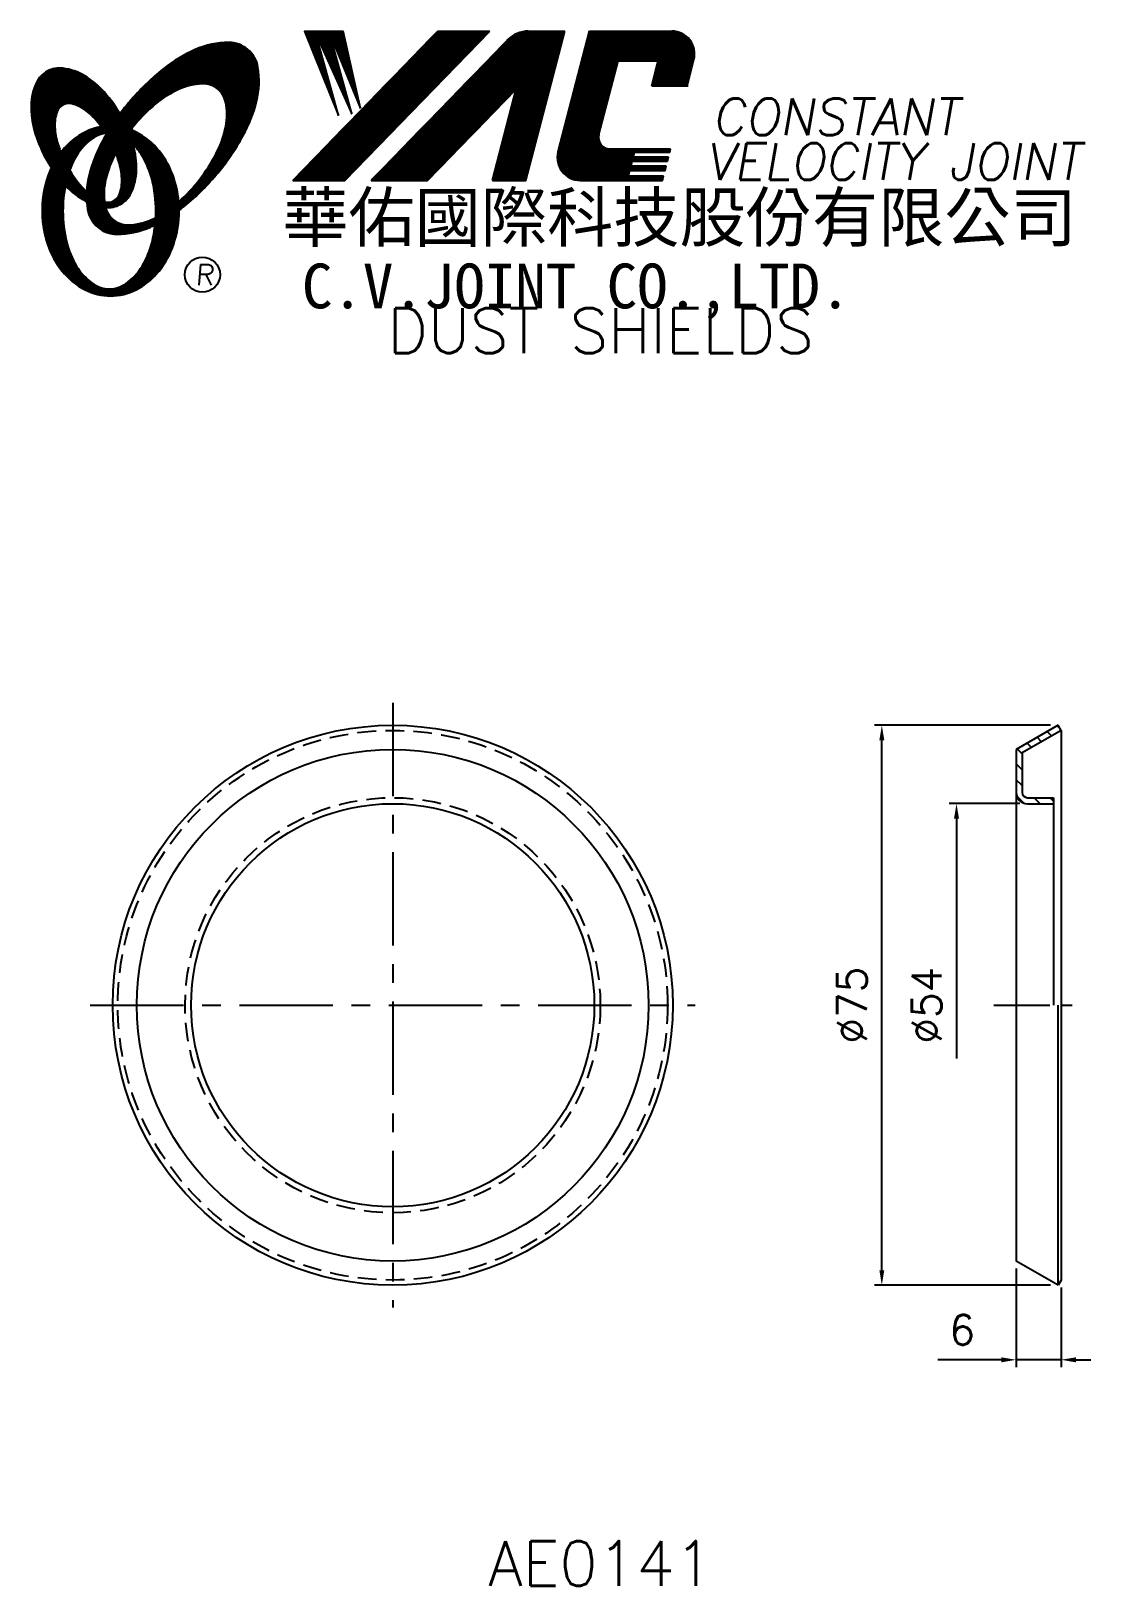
# Model space of a CAD drawing. Extents: x 104 to 246, y -5 to 203.
import ezdxf
from ezdxf.enums import TextEntityAlignment as Align

# ---------------------------------------------------------------- set-up
doc = ezdxf.new("R2010")
doc.units = 0
doc.header["$LTSCALE"] = 10
doc.header["$MEASUREMENT"] = 0
doc.linetypes.add('CENTER', pattern=[2, 1.25, -0.25, 0.25, -0.25])
doc.linetypes.add('HIDDEN', pattern=[0.375, 0.25, -0.125])
doc.layers.get('0').update_dxf_attribs({"linetype": 'CONTINUOUS'})
doc.layers.get('DEFPOINTS').update_dxf_attribs({"linetype": 'CONTINUOUS'})
doc.layers.add('4', color=4, linetype='CONTINUOUS')
doc.styles.add('CHINA', font='KAIU.TTF')
doc.styles.add('ITALICC', font='simplex.shx')
doc.dimstyles.new('STANDARD$0', dxfattribs={"dimtxt": 4, "dimasz": 2, "dimexe": 1, "dimexo": 1, "dimgap": 2, "dimtad": 1, "dimdec": 4, "dimzin": 10, "dimtxsty": 'ITALICC', "dimcen": 2, "dimclrd": 5, "dimclre": 5, "dimclrt": 18, "dimaunit": 1, "dimazin": 3, "dimtp": 0.1, "dimtfac": 0.7, "dimtdec": 4, "dimtmove": 0, "dimatfit": 3, "dimtolj": 1, "dimtzin": 10})
pattern_1 = [(45, (174.011208, -40.775344), (-0.00727476112, 0.00727476112), [])]
pattern_2 = [(45, (5.420663, -4.470935), (-0.00883883476, 0.00883883476), [])]

# ---------------------------------------------------------------- blocks, each defined once
blk = doc.blocks.new('*D14')
at = {"color": 5, "linetype": 'BYBLOCK'}
for p, q in [((236.88, 99.47), (227.38, 99.47)), ((228.38, 97.47), (228.38, 65.32))]:
    blk.add_line(p, q, dxfattribs=at)
blk.add_solid([(228.05, 97.47), (228.71, 97.47), (228.38, 99.47)], dxfattribs=at)
at = {"layer": 'DEFPOINTS', "color": 0, "linetype": 'BYBLOCK'}
for p in [(228.38, 99.47), (237.88, 99.47), (236.38, 45.47)]:
    blk.add_point(p, dxfattribs=at)
at = {"color": 18, "linetype": 'BYBLOCK', "insert": (224.38, 72.47), "char_height": 4, "attachment_point": 5, "rotation": 90, "style": 'ITALICC'}
blk.add_mtext('\\A1;∅54', dxfattribs=at)
blk = doc.blocks.new('*D15')
at = {"color": 5, "linetype": 'BYBLOCK'}
for p, q in [((240.98, 109.97), (217.38, 109.97)), ((218.38, 36.97), (218.38, 107.97)), ((240.98, 34.97), (217.38, 34.97))]:
    blk.add_line(p, q, dxfattribs=at)
for points in [[(218.05, 107.97), (218.71, 107.97), (218.38, 109.97)], [(218.05, 36.97), (218.71, 36.97), (218.38, 34.97)]]:
    blk.add_solid(points, dxfattribs=at)
at = {"layer": 'DEFPOINTS', "color": 0, "linetype": 'BYBLOCK'}
for p in [(218.38, 109.97), (241.98, 109.97), (241.98, 34.97)]:
    blk.add_point(p, dxfattribs=at)
at = {"color": 18, "linetype": 'BYBLOCK', "insert": (214.38, 72.47), "char_height": 4, "attachment_point": 5, "rotation": 90, "style": 'ITALICC'}
blk.add_mtext('\\A1;∅75', dxfattribs=at)
blk = doc.blocks.new('*D16')
at = {"color": 5, "linetype": 'BYBLOCK'}
for p, q in [((236.38, 37.2), (236.38, 23.97)), ((242.38, 34.66), (242.38, 23.97)), ((234.38, 24.97), (225.9, 24.97)), ((242.38, 24.97), (236.38, 24.97)), ((244.38, 24.97), (246.38, 24.97))]:
    blk.add_line(p, q, dxfattribs=at)
for points in [[(234.38, 25.3), (234.38, 24.63), (236.38, 24.97)], [(244.38, 25.3), (244.38, 24.63), (242.38, 24.97)]]:
    blk.add_solid(points, dxfattribs=at)
at = {"layer": 'DEFPOINTS', "color": 0, "linetype": 'BYBLOCK'}
for p in [(236.38, 38.2), (242.38, 35.66), (236.38, 24.97)]:
    blk.add_point(p, dxfattribs=at)
at = {"color": 18, "linetype": 'BYBLOCK', "insert": (229.14, 28.97), "char_height": 4, "attachment_point": 5, "style": 'ITALICC'}
blk.add_mtext('\\A1;6', dxfattribs=at)

msp = doc.modelspace()

# ---------------------------------------------------------------- hatches: boundary and pattern name
at = {"layer": '4', "linetype": 'CONTINUOUS'}
h = msp.add_hatch(dxfattribs=at)
h.set_pattern_fill('ANSI31', color=5, scale=0.1, style=0)
h.set_pattern_definition(pattern_2)
h.paths.add_polyline_path([(165.87937, 202.96005), (158.92206, 202.96005), (139.50546, 182.95629), (146.46276, 182.95629)])
h.paths.add_polyline_path([(169.42626, 195.19448), (166.24589, 182.95629), (170.72687, 182.95629), (175.92531, 202.96005), (171.02858, 202.96005, 0.202785967), (168.29451, 201.80363), (150.00037, 182.95629), (157.54729, 182.95629)])
h.paths.add_polyline_path([(183.05337, 198.96163), (188.44709, 198.96163), (187.57807, 195.61761), (192.29489, 195.61761), (193.21161, 199.14518, 0.490800957), (190.26141, 202.96005), (179.22709, 202.96005), (175.02004, 186.77116, 0.490800957), (177.97024, 182.95629), (189.00455, 182.95629), (189.159, 183.5506), (184.44218, 183.5506), (184.63554, 184.29468), (189.35236, 184.29468), (189.51092, 184.90482), (184.7941, 184.90482), (184.95535, 185.52529), (189.67217, 185.52529), (189.82835, 186.12628), (185.11153, 186.12628), (185.26833, 186.72966), (189.98515, 186.72966), (190.10188, 187.17885), (181.96213, 187.17885, -0.490800957), (180.48703, 189.08629)])
h = msp.add_hatch(dxfattribs=at)
h.set_pattern_fill('ANSI31', color=1, scale=0.1, style=0)
h.set_pattern_definition(pattern_2)
h.paths.add_polyline_path([(146.23743, 202.96005), (141.0601, 202.96005), (145.63087, 191.65631), (142.56493, 202.61429), (147.39967, 191.89197), (144.45166, 202.61429), (148.57888, 192.59893)])
h = msp.add_hatch(dxfattribs=at)
h.set_pattern_fill('ANSI31', color=5, scale=0.082305, style=0)
h.set_pattern_definition([(45, (5.420663, -4.470935), (-0.00727476112, 0.00727476112), [])])
h.paths.add_polyline_path([(127.45613, 195.89757, -0.172879177), (129.39761, 195.239, -0.172879177), (130.4849, 193.50095, -0.104527385), (130.51268, 190.17276, -0.065680101), (129.34315, 186.77081, -0.051823203), (126.90273, 182.92841, -0.044272532), (124.22776, 180.10208, -0.020203161), (124.28134, 178.96416, 0.006517006), (124.68589, 179.27624, 0.049863361), (129.23932, 183.6893, 0.049863361), (132.82896, 188.91647, 0.063682799), (134.65, 193.54381, 0.103597411), (134.8393, 198.12778, 0.177892575), (133.49069, 200.49806, 0.177892575), (130.9283, 201.43139, 0.103597411), (126.4405, 200.47834, 0.063682799), (122.18276, 197.90927, 0.049863361), (117.62933, 193.49621, 0.016070017), (116.35864, 191.88989, -0.007061632), (116.60592, 191.45286, -0.031648676), (117.5585, 189.41629, -0.008069351), (117.99041, 189.9806, -0.051823203), (121.16878, 193.23905, -0.065680101), (124.21071, 195.15941, -0.104527385)])
h.paths.add_polyline_path([(114.38046, 182.73625, -0.065680101), (115.55, 186.13821, -0.006063428), (115.79394, 186.61322, 0.027613469), (115.0671, 188.20129, 0.017011252), (114.53368, 189.13627, 0.007829282), (114.0397, 188.26904, 0.063682799), (112.21865, 183.6417, 0.103597411), (112.02935, 179.05772, 0.177892575), (113.37796, 176.68745, 0.177892575), (115.94035, 175.75412, 0.103597411), (120.42815, 176.70717, 0.008811776), (121.05512, 176.99724, 0.013922709), (121.13244, 177.96705, -0.009086703), (120.68243, 177.74961, -0.104527385), (117.43701, 177.01144, -0.172879177), (115.49554, 177.67001, -0.172879177), (114.40824, 179.40806, -0.104527385)])
h = msp.add_hatch(dxfattribs=at)
h.set_pattern_fill('ANSI31', color=3, scale=0.082305, style=0)
h.set_pattern_definition(pattern_1)
h.paths.add_polyline_path([(111.65963, 196.94841, 0.106488277), (108.71775, 197.98698, 0.158297415), (106.62755, 197.59193, 0.158297415), (105.16822, 196.04424, 0.106488277), (104.45741, 193.00648, 0.071723199), (104.87545, 189.69352, 0.058080454), (106.42044, 185.87814, 0.058080454), (108.80148, 182.52034, 0.071723199), (111.36672, 180.38259, 0.020895977), (111.90691, 180.0806, -0.030777155), (111.891, 181.45682, -0.042059526), (110.79465, 182.61958, -0.04691039), (109.17548, 185.10073, -0.04691039), (108.0472, 187.84022, -0.060581117), (107.6451, 190.10228, -0.10187153), (107.95672, 192.19049, -0.185892489), (108.73681, 193.08213, -0.185892489), (109.91345, 193.22025, -0.10187153), (111.8111, 192.29471, -0.060581117), (113.44794, 190.68244, -0.04691039), (115.0671, 188.20129, -0.04691039), (116.19538, 185.46181, -0.060581117), (116.59748, 183.19974, -0.10187153), (116.28586, 181.11154, -0.185892489), (115.50577, 180.2199, -0.185892489), (114.32913, 180.08178, -0.002013383), (114.28833, 180.0924, 0.021593804), (114.40824, 179.40806, 0.006477741), (114.42625, 179.33103, 0.14950097), (116.3988, 179.73906, 0.158297415), (117.85813, 181.28675, 0.106488277), (118.56895, 184.32452, 0.071723199), (118.1509, 187.63748, 0.058080454), (116.60592, 191.45286, 0.058080454), (114.22487, 194.81065, 0.071723199)])
h = msp.add_hatch(dxfattribs=at)
h.set_pattern_fill('ANSI31', color=1, scale=0.082305, style=0)
h.set_pattern_definition(pattern_1)
h.paths.add_polyline_path([(112.75325, 188.62496, -0.120168026), (114.44505, 189.27835, 0.016865385), (113.84528, 190.16109, 0.076648372), (111.68906, 189.44217, 0.104809576), (108.6046, 186.92907, 0.005838257), (108.43766, 186.71687, 0.028089978), (109.17548, 185.10073, 0.014237292), (109.61761, 184.31569, -0.045767751), (110.54279, 186.25253, -0.106890197)])
h.paths.add_polyline_path([(108.72189, 178.87034, -0.048711043), (109.05199, 182.25068, -0.007865741), (108.80148, 182.52034, -0.037695478), (107.16561, 184.6391, 0.03042545), (106.64028, 183.33513, 0.080710289), (105.91485, 178.87034, 0.080710289), (106.64028, 174.40555, 0.089265679), (108.6046, 170.81161, 0.104809576), (111.68906, 168.29851, 0.11926607), (115.09825, 167.47357, 0.11926607), (118.50744, 168.29851, 0.104809576), (121.5919, 170.81161, 0.089265679), (123.55622, 174.40555, 0.080710289), (124.28166, 178.87034, 0.080710289), (123.55622, 183.33513, 0.089265679), (121.5919, 186.92907, 0.104809576), (118.50744, 189.44217, 0.025513357), (117.81421, 189.75492, 0.004818181), (117.5585, 189.41629, -0.023722145), (118.09972, 187.81954, -0.065307489), (119.3349, 186.25253, -0.073950765), (120.64735, 183.0548, -0.060532391), (121.15581, 178.87034, -0.060532391), (120.64735, 174.68588, -0.073950765), (119.3349, 171.48815, -0.106890197), (117.12444, 169.11572, -0.153118262), (114.93885, 168.43034, -0.153118262), (112.75325, 169.11572, -0.106890197), (110.54279, 171.48815, -0.073950765), (109.23034, 174.68588, -0.060532391)])
h = msp.add_hatch(dxfattribs=at)
h.set_pattern_fill('ANSI31', color=5, scale=12, angle=90, style=0)
h.set_pattern_definition([(135, (16.5832, -6.3287), (-1.06066, -1.06066), [])])
h.paths.add_polyline_path([(237.8786, 100.26596, -0.414213562), (237.1786, 100.96596), (237.1786, 106.27271), (242.3786, 109.27493), (241.9755, 109.96596), (236.3786, 106.73459), (236.3786, 100.96596, 0.414213562), (237.8786, 99.46596), (241.3786, 99.46596), (241.3786, 100.26596)])

# ---------------------------------------------------------------- linework, layer by layer
at = {"layer": '4', "color": 5, "linetype": 'CONTINUOUS'}
for p, q in [((139.50546, 182.95629), (158.92206, 202.96005)), ((146.46276, 182.95629), (165.87937, 202.96005)), ((158.92206, 202.96005), (165.87937, 202.96005)), ((170.72687, 182.95629), (175.92531, 202.96005)), ((171.02858, 202.96005), (175.92531, 202.96005)), ((175.02004, 186.77116), (179.22709, 202.96005)), ((179.22709, 202.96005), (190.26141, 202.96005)), ((150.00037, 182.95629), (168.29451, 201.80363)), ((180.48703, 189.08629), (183.05337, 198.96163)), ((183.05337, 198.96163), (188.44709, 198.96163)), ((187.57807, 195.61761), (188.44709, 198.96163)), ((192.29489, 195.61761), (193.21161, 199.14518)), ((157.54729, 182.95629), (169.42626, 195.19448)), ((166.24589, 182.95629), (169.42626, 195.19448)), ((187.57807, 195.61761), (192.44532, 195.61761)), ((181.96213, 187.17885), (190.10188, 187.17885)), ((184.7941, 184.90482), (184.95535, 185.52529)), ((184.95535, 185.52529), (189.67217, 185.52529)), ((185.11153, 186.12628), (185.26833, 186.72966)), ((185.11153, 186.12628), (189.82835, 186.12628)), ((185.26833, 186.72966), (189.98515, 186.72966)), ((189.67217, 185.52529), (189.82835, 186.12628)), ((189.98515, 186.72966), (190.10188, 187.17885)), ((184.44218, 183.5506), (184.63554, 184.29468)), ((184.44218, 183.5506), (189.159, 183.5506)), ((184.63554, 184.29468), (189.35236, 184.29468)), ((184.7941, 184.90482), (189.51092, 184.90482)), ((189.00455, 182.95629), (189.159, 183.5506)), ((189.35236, 184.29468), (189.51092, 184.90482)), ((139.50546, 182.95629), (146.46276, 182.95629)), ((150.00037, 182.95629), (157.54729, 182.95629)), ((166.24589, 182.95629), (170.72687, 182.95629)), ((177.97024, 182.95629), (189.00455, 182.95629))]:
    msp.add_line(p, q, dxfattribs=at)
at = {"layer": '4', "color": 1, "linetype": 'CONTINUOUS'}
for p, q in [((141.0601, 202.96005), (145.63087, 191.65631)), ((141.0601, 202.96005), (146.23743, 202.96005)), ((142.56493, 202.61429), (147.39967, 191.89197)), ((145.63087, 191.65631), (142.56493, 202.61429)), ((144.45166, 202.61429), (148.57888, 192.59893)), ((147.39967, 191.89197), (144.45166, 202.61429)), ((148.57888, 192.59893), (146.23743, 202.96005))]:
    msp.add_line(p, q, dxfattribs=at)
at = {"layer": '4', "color": 5, "linetype": 'CENTER'}
for p, q in [((152.87864, 112.96596), (152.87864, 31.96596)), ((112.37864, 72.46596), (193.37864, 72.46596))]:
    msp.add_line(p, q, dxfattribs=at)
at = {"layer": '4', "color": 7, "linetype": 'CONTINUOUS'}
for p, q in [((241.9755, 109.96596), (236.3786, 106.73459)), ((242.3786, 109.27493), (237.1786, 106.27271)), ((242.3786, 109.27493), (241.9755, 109.96596)), ((242.3786, 109.27493), (242.3786, 35.65699)), ((236.3786, 106.73459), (236.3786, 38.19733)), ((237.1786, 106.27271), (237.1786, 100.96596)), ((237.8786, 100.26596), (241.3786, 100.26596)), ((241.3786, 100.26596), (241.3786, 72.46596)), ((237.8786, 99.46596), (241.3786, 99.46596)), ((241.9755, 34.96596), (241.9755, 72.46596)), ((241.9755, 34.96596), (236.3786, 38.19733)), ((242.3786, 35.65699), (241.9755, 34.96596))]:
    msp.add_line(p, q, dxfattribs=at)
at = {"layer": '4', "color": 5, "linetype": 'CENTER', "ltscale": 0.6}
msp.add_line((233.3786, 72.46596), (245.3786, 72.46596), dxfattribs=at)
at = {"layer": '4', "color": 5, "linetype": 'CONTINUOUS'}
for points in [[(124.28134, 178.96416, 0.006517006), (124.68589, 179.27624, 0.049863361), (129.23932, 183.6893, 0.049863361), (132.82896, 188.91647, 0.063682799), (134.65, 193.54381, 0.103597411), (134.8393, 198.12778, 0.177892575), (133.49069, 200.49806, 0.177892575), (130.9283, 201.43139, 0.103597411), (126.4405, 200.47834, 0.063682799), (122.18276, 197.90927, 0.049863361), (117.62933, 193.49621, 0.016070017), (116.35864, 191.88989)], [(124.22776, 180.10208, 0.044272532), (126.90273, 182.92841, 0.051823203), (129.34315, 186.77081, 0.065680101), (130.51268, 190.17276, 0.104527385), (130.4849, 193.50095, 0.172879177), (129.39761, 195.239, 0.172879177), (127.45613, 195.89757, 0.104527385), (124.21071, 195.15941, 0.065680101), (121.16878, 193.23905, 0.051823203), (117.99041, 189.9806, 0.008069351), (117.5585, 189.41629)], [(114.53368, 189.13627, 0.007829282), (114.0397, 188.26904, 0.063682799), (112.21865, 183.6417, 0.103597411), (112.02935, 179.05772, 0.177892575), (113.37796, 176.68745, 0.177892575), (115.94035, 175.75412, 0.103597411), (120.42815, 176.70717, 0.008811776), (121.05512, 176.99724, 0.008811776)], [(115.79394, 186.61322, 0.006063428), (115.55, 186.13821, 0.065680101), (114.38046, 182.73625, 0.104527385), (114.40824, 179.40806, 0.172879177), (115.49554, 177.67001, 0.172879177), (117.43701, 177.01144, 0.104527385), (120.68243, 177.74961, 0.009086703), (121.13244, 177.96705, 0.009086703)]]:
    msp.add_lwpolyline(points, format="xyb", dxfattribs=at)
at = {"layer": '4', "color": 3, "linetype": 'CONTINUOUS'}
for points in [[(114.42625, 179.33103, 0.14950097), (116.3988, 179.73906, 0.158297415), (117.85813, 181.28675, 0.106488277), (118.56895, 184.32452, 0.071723199), (118.1509, 187.63748, 0.058080454), (116.60592, 191.45286, 0.058080454), (114.22487, 194.81065, 0.071723199), (111.65963, 196.94841, 0.106488277), (108.71775, 197.98698, 0.158297415), (106.62755, 197.59193, 0.158297415), (105.16822, 196.04424, 0.106488277), (104.45741, 193.00648, 0.071723199), (104.87545, 189.69352, 0.058080454), (106.42044, 185.87814, 0.058080454), (108.80148, 182.52034, 0.071723199), (111.36672, 180.38259, 0.020895977), (111.90691, 180.0806, 0.020895977)], [(114.28833, 180.0924, 0.002013383), (114.32913, 180.08178, 0.185892489), (115.50577, 180.2199, 0.185892489), (116.28586, 181.11154, 0.10187153), (116.59748, 183.19974, 0.060581117), (116.19538, 185.46181, 0.04691039), (115.0671, 188.20129, 0.04691039), (113.44794, 190.68244, 0.060581117), (111.8111, 192.29471, 0.10187153), (109.91345, 193.22025, 0.185892489), (108.73681, 193.08213, 0.185892489), (107.95672, 192.19049, 0.10187153), (107.6451, 190.10228, 0.060581117), (108.0472, 187.84022, 0.04691039), (109.17548, 185.10073, 0.04691039), (110.79465, 182.61958, 0.042059526), (111.891, 181.45682, 0.042059526)]]:
    msp.add_lwpolyline(points, format="xyb", dxfattribs=at)
at = {"layer": '4', "color": 1, "linetype": 'CONTINUOUS'}
for points in [[(107.16561, 184.6391, 0.03042545), (106.64028, 183.33513, 0.080710289), (105.91485, 178.87034, 0.080710289), (106.64028, 174.40555, 0.089265679), (108.6046, 170.81161, 0.104809576), (111.68906, 168.29851, 0.11926607), (115.09825, 167.47357, 0.11926607), (118.50744, 168.29851, 0.104809576), (121.5919, 170.81161, 0.089265679), (123.55622, 174.40555, 0.080710289), (124.28166, 178.87034, 0.080710289), (123.55622, 183.33513, 0.089265679), (121.5919, 186.92907, 0.104809576), (118.50744, 189.44217, 0.025513357), (117.81421, 189.75492, 0.025513357)], [(113.84528, 190.16109, 0.076648372), (111.68906, 189.44217, 0.104809576), (108.6046, 186.92907, 0.005838257), (108.43766, 186.71687, 0.005838257)], [(109.05199, 182.25068, 0.048711043), (108.72189, 178.87034, 0.060532391), (109.23034, 174.68588, 0.073950765), (110.54279, 171.48815, 0.106890197), (112.75325, 169.11572, 0.153118262), (114.93885, 168.43034, 0.153118262), (117.12444, 169.11572, 0.106890197), (119.3349, 171.48815, 0.073950765), (120.64735, 174.68588, 0.060532391), (121.15581, 178.87034, 0.060532391), (120.64735, 183.0548, 0.073950765), (119.3349, 186.25253, 0.065307489), (118.09972, 187.81954)], [(114.44505, 189.27835, 0.120168026), (112.75325, 188.62496, 0.106890197), (110.54279, 186.25253, 0.045767751), (109.61761, 184.31569, 0.045767751)]]:
    msp.add_lwpolyline(points, format="xyb", dxfattribs=at)
at = {"layer": '4', "color": 5, "linetype": 'CONTINUOUS'}
msp.add_circle((127.40249, 170.32462), 2.35282, dxfattribs=at)
at = {"layer": '4', "color": 7, "linetype": 'CONTINUOUS'}
for radius in [37.5, 34.26863, 27]:
    msp.add_circle((152.87864, 72.46596), radius, dxfattribs=at)
at = {"layer": '4', "color": 5, "linetype": 'HIDDEN'}
for radius in [36.80897, 27.8]:
    msp.add_circle((152.87864, 72.46596), radius, dxfattribs=at)
at = {"layer": '4', "color": 5, "linetype": 'CONTINUOUS'}
for centre, radius, start, end in [((171.02858, 199.14981), 3.81024, 90, 135.8533387), ((190.26141, 199.91186), 3.04819, 345.4326059, 90), ((181.96213, 188.70295), 1.5241, 165.4326059, 270), ((177.97024, 186.00448), 3.04819, 165.4326059, 270)]:
    msp.add_arc(centre, radius, start, end, dxfattribs=at)
at = {"layer": '4', "color": 7, "linetype": 'CONTINUOUS'}
for radius in [1.5, 0.7]:
    msp.add_arc((237.8786, 100.96596), radius, 180, 270, dxfattribs=at)

# ---------------------------------------------------------------- texts
at = {"layer": '4', "color": 5, "linetype": 'CONTINUOUS', "style": 'ITALICC'}
for s, height, oblique, p in [('CONSTANT', 4.9, 10, (195.65427, 189.02676)), ('VELOCITY JOINT', 4.9, 10, (194.77604, 183.03137)), ('R', 2.75625, 5, (126.44381, 168.91502))]:
    msp.add_text(s, height=height, dxfattribs=dict(at, oblique=oblique)).set_placement(p)
at = {"layer": '4', "color": 7, "linetype": 'CONTINUOUS', "style": 'CHINA'}
for s, height, p in [('華佑國際科技股份有限公司', 6.5, (138.0921, 174.76644)), ('C.V.JOINT CO.,LTD.', 6, (140.72073, 165.82022))]:
    msp.add_text(s, height=height, dxfattribs=at).set_placement(p)
at = {"layer": '4', "color": 18, "linetype": 'CONTINUOUS', "style": 'ITALICC'}
for s, p in [('DUST SHIELDS', (180.72346, 159.8274)), ('AE0141', (180.72346, -5.31999))]:
    msp.add_text(s, height=6, dxfattribs=at).set_placement(p, align=Align.CENTER)

# ---------------------------------------------------------------- dimensions: what is measured, and where the dimension line sits
at = {"layer": '4', "color": 7, "linetype": 'CONTINUOUS'}
dim = msp.add_linear_dim(base=(218.37859, 109.96596), p1=(241.9755, 34.96596), p2=(241.9755, 109.96596), angle=90, text='%%C75', dimstyle='STANDARD$0', dxfattribs=at)
dim.commit()
dim.dimension.update_dxf_attribs({"geometry": '*D15', "text_midpoint": (214.37859, 72.46596)})
dim = msp.add_linear_dim(base=(228.37858, 99.46596), p1=(236.3786, 45.46596), p2=(237.8786, 99.46596), angle=90, text='%%C54', dimstyle='STANDARD$0', override={"dimcen": -2, "dimse1": 1, "dimsd1": 1}, dxfattribs=at)
dim.commit()
dim.dimension.update_dxf_attribs({"geometry": '*D14', "text_midpoint": (224.37858, 72.46596)})
dim = msp.add_linear_dim(base=(236.3786, 24.96596), p1=(242.3786, 35.65699), p2=(236.3786, 38.19733), text='6', dimstyle='STANDARD$0', dxfattribs=at)
dim.commit()
dim.dimension.update_dxf_attribs({"geometry": '*D16', "text_midpoint": (229.14051, 28.96596)})

doc.saveas('drawing.dxf')
